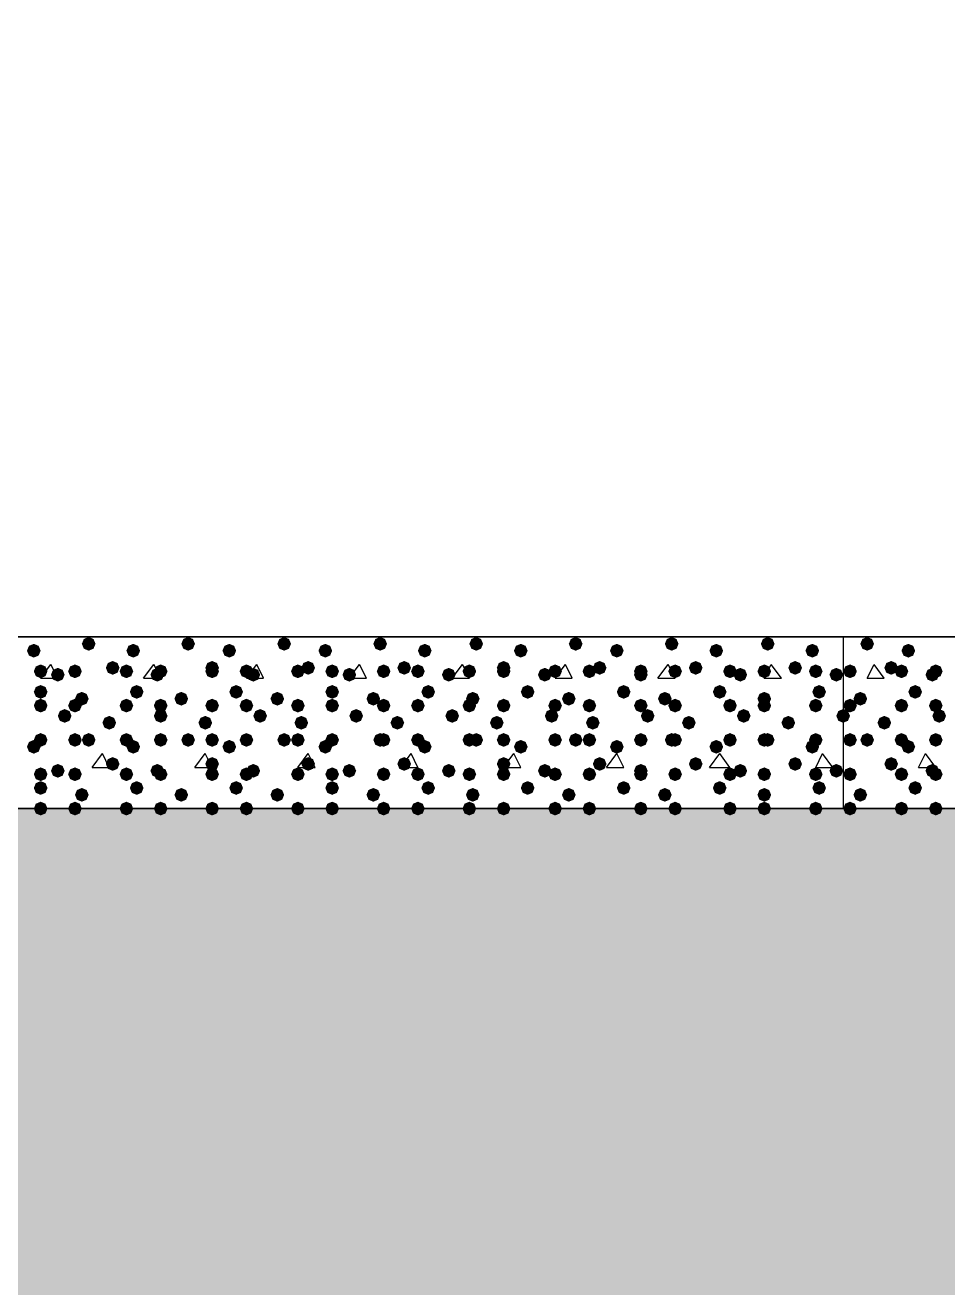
# Model space of a CAD drawing. Header units: millimetres. Extents: x 0 to 420, y 0 to 297.
# Drawn here: x 100.05 to 111.44, y 119.27 to 134.84 of the extents above; entities that cross this region are included whole.
import ezdxf

# ---------------------------------------------------------------- set-up
doc = ezdxf.new("R2010")
doc.units = ezdxf.units.MM
doc.layers.get('0').update_dxf_attribs({"linetype": 'CONTINUOUS'})

msp = doc.modelspace()

# ---------------------------------------------------------------- hatches: boundary and pattern name
at = {"true_color": 0x000008}
for points in [[(100.922667, 127.211667), (100.897796, 127.151871), (100.838, 127.127), (100.778204, 127.151871), (100.753333, 127.211667), (100.778204, 127.271462), (100.838, 127.296333), (100.897796, 127.271463)], [(102.150333, 127.211667), (102.125463, 127.151871), (102.065667, 127.127), (102.005871, 127.151871), (101.981, 127.211667), (102.005871, 127.271462), (102.065667, 127.296333), (102.125462, 127.271463)], [(103.335667, 127.211667), (103.310796, 127.151871), (103.251, 127.127), (103.191204, 127.151871), (103.166333, 127.211667), (103.191204, 127.271462), (103.251, 127.296333), (103.310796, 127.271463)], [(104.521, 127.211667), (104.496129, 127.151871), (104.436333, 127.127), (104.376537, 127.151871), (104.351667, 127.211667), (104.376537, 127.271462), (104.436333, 127.296333), (104.496129, 127.271463)], [(105.706333, 127.211667), (105.681462, 127.151871), (105.621667, 127.127), (105.561871, 127.151871), (105.537, 127.211667), (105.561871, 127.271462), (105.621667, 127.296333), (105.681462, 127.271463)], [(106.934, 127.211667), (106.909129, 127.151871), (106.849333, 127.127), (106.789538, 127.151871), (106.764667, 127.211667), (106.789537, 127.271462), (106.849333, 127.296333), (106.909129, 127.271463)], [(108.119333, 127.211667), (108.094462, 127.151871), (108.034667, 127.127), (107.974871, 127.151871), (107.95, 127.211667), (107.974871, 127.271462), (108.034667, 127.296333), (108.094462, 127.271463)], [(109.304667, 127.211667), (109.279796, 127.151871), (109.22, 127.127), (109.160204, 127.151871), (109.135333, 127.211667), (109.160204, 127.271462), (109.22, 127.296333), (109.279796, 127.271463)], [(100.245333, 127.127), (100.220463, 127.067204), (100.160667, 127.042333), (100.100871, 127.067204), (100.076, 127.127), (100.100871, 127.186796), (100.160667, 127.211667), (100.220462, 127.186796)], [(101.473, 127.127), (101.448129, 127.067204), (101.388333, 127.042333), (101.328538, 127.067204), (101.303667, 127.127), (101.328537, 127.186796), (101.388333, 127.211667), (101.448129, 127.186796)], [(102.658333, 127.127), (102.633463, 127.067204), (102.573667, 127.042333), (102.513871, 127.067204), (102.489, 127.127), (102.513871, 127.186796), (102.573667, 127.211667), (102.633462, 127.186796)], [(103.843667, 127.127), (103.818796, 127.067204), (103.759, 127.042333), (103.699204, 127.067204), (103.674333, 127.127), (103.699204, 127.186796), (103.759, 127.211667), (103.818796, 127.186796)], [(105.071333, 127.127), (105.046462, 127.067204), (104.986667, 127.042333), (104.926871, 127.067204), (104.902, 127.127), (104.926871, 127.186796), (104.986667, 127.211667), (105.046462, 127.186796)], [(106.256667, 127.127), (106.231796, 127.067204), (106.172, 127.042333), (106.112204, 127.067204), (106.087333, 127.127), (106.112204, 127.186796), (106.172, 127.211667), (106.231796, 127.186796)], [(107.442, 127.127), (107.417129, 127.067204), (107.357333, 127.042333), (107.297538, 127.067204), (107.272667, 127.127), (107.297537, 127.186796), (107.357333, 127.211667), (107.417129, 127.186796)], [(108.669667, 127.127), (108.644796, 127.067204), (108.585, 127.042333), (108.525204, 127.067204), (108.500333, 127.127), (108.525204, 127.186796), (108.585, 127.211667), (108.644796, 127.186796)], [(109.855, 127.127), (109.830129, 127.067204), (109.770333, 127.042333), (109.710538, 127.067204), (109.685667, 127.127), (109.710537, 127.186796), (109.770333, 127.211667), (109.830129, 127.186796)], [(100.33, 126.873), (100.305129, 126.813204), (100.245333, 126.788333), (100.185538, 126.813204), (100.160667, 126.873), (100.185537, 126.932796), (100.245333, 126.957667), (100.305129, 126.932796)], [(100.753333, 126.873), (100.728463, 126.813204), (100.668667, 126.788333), (100.608871, 126.813204), (100.584, 126.873), (100.608871, 126.932796), (100.668667, 126.957667), (100.728462, 126.932796)], [(101.219, 126.915333), (101.194129, 126.855538), (101.134333, 126.830667), (101.074538, 126.855538), (101.049667, 126.915333), (101.074537, 126.975129), (101.134333, 127), (101.194129, 126.975129)], [(101.388333, 126.873), (101.363463, 126.813204), (101.303667, 126.788333), (101.243871, 126.813204), (101.219, 126.873), (101.243871, 126.932796), (101.303667, 126.957667), (101.363462, 126.932796)], [(101.811667, 126.873), (101.786796, 126.813204), (101.727, 126.788333), (101.667204, 126.813204), (101.642333, 126.873), (101.667204, 126.932796), (101.727, 126.957667), (101.786796, 126.932796)], [(102.446667, 126.915333), (102.421796, 126.855538), (102.362, 126.830667), (102.302204, 126.855538), (102.277333, 126.915333), (102.302204, 126.975129), (102.362, 127), (102.421796, 126.975129)], [(102.446667, 126.873), (102.421796, 126.813204), (102.362, 126.788333), (102.302204, 126.813204), (102.277333, 126.873), (102.302204, 126.932796), (102.362, 126.957667), (102.421796, 126.932796)], [(102.87, 126.873), (102.845129, 126.813204), (102.785333, 126.788333), (102.725538, 126.813204), (102.700667, 126.873), (102.725537, 126.932796), (102.785333, 126.957667), (102.845129, 126.932796)], [(103.505, 126.873), (103.480129, 126.813204), (103.420333, 126.788333), (103.360538, 126.813204), (103.335667, 126.873), (103.360537, 126.932796), (103.420333, 126.957667), (103.480129, 126.932796)], [(103.632, 126.915333), (103.607129, 126.855538), (103.547333, 126.830667), (103.487538, 126.855538), (103.462667, 126.915333), (103.487537, 126.975129), (103.547333, 127), (103.607129, 126.975129)], [(103.928333, 126.873), (103.903463, 126.813204), (103.843667, 126.788333), (103.783871, 126.813204), (103.759, 126.873), (103.783871, 126.932796), (103.843667, 126.957667), (103.903462, 126.932796)], [(104.563333, 126.873), (104.538463, 126.813204), (104.478667, 126.788333), (104.418871, 126.813204), (104.394, 126.873), (104.418871, 126.932796), (104.478667, 126.957667), (104.538462, 126.932796)], [(104.817333, 126.915333), (104.792463, 126.855538), (104.732667, 126.830667), (104.672871, 126.855538), (104.648, 126.915333), (104.672871, 126.975129), (104.732667, 127), (104.792462, 126.975129)], [(104.986667, 126.873), (104.961796, 126.813204), (104.902, 126.788333), (104.842204, 126.813204), (104.817333, 126.873), (104.842204, 126.932796), (104.902, 126.957667), (104.961796, 126.932796)], [(105.621667, 126.873), (105.596796, 126.813204), (105.537, 126.788333), (105.477204, 126.813204), (105.452333, 126.873), (105.477204, 126.932796), (105.537, 126.957667), (105.596796, 126.932796)], [(106.045, 126.915333), (106.020129, 126.855538), (105.960333, 126.830667), (105.900538, 126.855538), (105.875667, 126.915333), (105.900537, 126.975129), (105.960333, 127), (106.020129, 126.975129)], [(106.045, 126.873), (106.020129, 126.813204), (105.960333, 126.788333), (105.900538, 126.813204), (105.875667, 126.873), (105.900537, 126.932796), (105.960333, 126.957667), (106.020129, 126.932796)], [(106.68, 126.873), (106.655129, 126.813204), (106.595333, 126.788333), (106.535538, 126.813204), (106.510667, 126.873), (106.535537, 126.932796), (106.595333, 126.957667), (106.655129, 126.932796)], [(107.103333, 126.873), (107.078463, 126.813204), (107.018667, 126.788333), (106.958871, 126.813204), (106.934, 126.873), (106.958871, 126.932796), (107.018667, 126.957667), (107.078462, 126.932796)], [(107.230333, 126.915333), (107.205463, 126.855538), (107.145667, 126.830667), (107.085871, 126.855538), (107.061, 126.915333), (107.085871, 126.975129), (107.145667, 127), (107.205462, 126.975129)], [(107.738333, 126.873), (107.713463, 126.813204), (107.653667, 126.788333), (107.593871, 126.813204), (107.569, 126.873), (107.593871, 126.932796), (107.653667, 126.957667), (107.713462, 126.932796)], [(108.161667, 126.873), (108.136796, 126.813204), (108.077, 126.788333), (108.017204, 126.813204), (107.992333, 126.873), (108.017204, 126.932796), (108.077, 126.957667), (108.136796, 126.932796)], [(108.415667, 126.915333), (108.390796, 126.855538), (108.331, 126.830667), (108.271204, 126.855538), (108.246333, 126.915333), (108.271204, 126.975129), (108.331, 127), (108.390796, 126.975129)], [(108.839, 126.873), (108.814129, 126.813204), (108.754333, 126.788333), (108.694538, 126.813204), (108.669667, 126.873), (108.694537, 126.932796), (108.754333, 126.957667), (108.814129, 126.932796)], [(109.262333, 126.873), (109.237463, 126.813204), (109.177667, 126.788333), (109.117871, 126.813204), (109.093, 126.873), (109.117871, 126.932796), (109.177667, 126.957667), (109.237462, 126.932796)], [(109.643333, 126.915333), (109.618463, 126.855538), (109.558667, 126.830667), (109.498871, 126.855538), (109.474, 126.915333), (109.498871, 126.975129), (109.558667, 127), (109.618462, 126.975129)], [(109.897333, 126.873), (109.872463, 126.813204), (109.812667, 126.788333), (109.752871, 126.813204), (109.728, 126.873), (109.752871, 126.932796), (109.812667, 126.957667), (109.872462, 126.932796)], [(100.541667, 126.830667), (100.516796, 126.770871), (100.457, 126.746), (100.397204, 126.770871), (100.372333, 126.830667), (100.397204, 126.890462), (100.457, 126.915333), (100.516796, 126.890463)], [(101.769333, 126.830667), (101.744462, 126.770871), (101.684667, 126.746), (101.624871, 126.770871), (101.6, 126.830667), (101.624871, 126.890462), (101.684667, 126.915333), (101.744462, 126.890463)], [(102.954667, 126.830667), (102.929796, 126.770871), (102.87, 126.746), (102.810204, 126.770871), (102.785333, 126.830667), (102.810204, 126.890462), (102.87, 126.915333), (102.929796, 126.890463)], [(104.14, 126.830667), (104.115129, 126.770871), (104.055333, 126.746), (103.995538, 126.770871), (103.970667, 126.830667), (103.995537, 126.890462), (104.055333, 126.915333), (104.115129, 126.890463)], [(105.367667, 126.830667), (105.342796, 126.770871), (105.283, 126.746), (105.223204, 126.770871), (105.198333, 126.830667), (105.223204, 126.890462), (105.283, 126.915333), (105.342796, 126.890463)], [(106.553, 126.830667), (106.528129, 126.770871), (106.468333, 126.746), (106.408537, 126.770871), (106.383667, 126.830667), (106.408537, 126.890462), (106.468333, 126.915333), (106.528129, 126.890463)], [(107.738333, 126.830667), (107.713463, 126.770871), (107.653667, 126.746), (107.593871, 126.770871), (107.569, 126.830667), (107.593871, 126.890462), (107.653667, 126.915333), (107.713462, 126.890463)], [(108.966, 126.830667), (108.941129, 126.770871), (108.881333, 126.746), (108.821537, 126.770871), (108.796667, 126.830667), (108.821537, 126.890462), (108.881333, 126.915333), (108.941129, 126.890463)], [(110.151333, 126.830667), (110.126462, 126.770871), (110.066667, 126.746), (110.006871, 126.770871), (109.982, 126.830667), (110.006871, 126.890462), (110.066667, 126.915333), (110.126462, 126.890463)], [(100.33, 126.619), (100.305129, 126.559204), (100.245333, 126.534333), (100.185538, 126.559204), (100.160667, 126.619), (100.185537, 126.678796), (100.245333, 126.703667), (100.305129, 126.678796)], [(100.838, 126.534333), (100.813129, 126.474537), (100.753333, 126.449667), (100.693537, 126.474537), (100.668667, 126.534333), (100.693537, 126.594129), (100.753333, 126.619), (100.813129, 126.594129)], [(101.515333, 126.619), (101.490463, 126.559204), (101.430667, 126.534333), (101.370871, 126.559204), (101.346, 126.619), (101.370871, 126.678796), (101.430667, 126.703667), (101.490462, 126.678796)], [(102.065667, 126.534333), (102.040796, 126.474537), (101.981, 126.449667), (101.921204, 126.474537), (101.896333, 126.534333), (101.921204, 126.594129), (101.981, 126.619), (102.040796, 126.594129)], [(102.743, 126.619), (102.718129, 126.559204), (102.658333, 126.534333), (102.598537, 126.559204), (102.573667, 126.619), (102.598537, 126.678796), (102.658333, 126.703667), (102.718129, 126.678796)], [(103.251, 126.534333), (103.226129, 126.474537), (103.166333, 126.449667), (103.106537, 126.474537), (103.081667, 126.534333), (103.106537, 126.594129), (103.166333, 126.619), (103.226129, 126.594129)], [(103.928333, 126.619), (103.903463, 126.559204), (103.843667, 126.534333), (103.783871, 126.559204), (103.759, 126.619), (103.783871, 126.678796), (103.843667, 126.703667), (103.903462, 126.678796)], [(104.436333, 126.534333), (104.411463, 126.474537), (104.351667, 126.449667), (104.291871, 126.474537), (104.267, 126.534333), (104.291871, 126.594129), (104.351667, 126.619), (104.411462, 126.594129)], [(105.113667, 126.619), (105.088796, 126.559204), (105.029, 126.534333), (104.969204, 126.559204), (104.944333, 126.619), (104.969204, 126.678796), (105.029, 126.703667), (105.088796, 126.678796)], [(105.664, 126.534333), (105.639129, 126.474537), (105.579333, 126.449667), (105.519538, 126.474537), (105.494667, 126.534333), (105.519537, 126.594129), (105.579333, 126.619), (105.639129, 126.594129)], [(106.341333, 126.619), (106.316463, 126.559204), (106.256667, 126.534333), (106.196871, 126.559204), (106.172, 126.619), (106.196871, 126.678796), (106.256667, 126.703667), (106.316462, 126.678796)], [(106.849333, 126.534333), (106.824462, 126.474537), (106.764667, 126.449667), (106.704871, 126.474537), (106.68, 126.534333), (106.704871, 126.594129), (106.764667, 126.619), (106.824462, 126.594129)], [(107.526667, 126.619), (107.501796, 126.559204), (107.442, 126.534333), (107.382204, 126.559204), (107.357333, 126.619), (107.382204, 126.678796), (107.442, 126.703667), (107.501796, 126.678796)], [(108.034667, 126.534333), (108.009796, 126.474537), (107.95, 126.449667), (107.890204, 126.474537), (107.865333, 126.534333), (107.890204, 126.594129), (107.95, 126.619), (108.009796, 126.594129)], [(108.712, 126.619), (108.687129, 126.559204), (108.627333, 126.534333), (108.567538, 126.559204), (108.542667, 126.619), (108.567537, 126.678796), (108.627333, 126.703667), (108.687129, 126.678796)], [(109.262333, 126.534333), (109.237463, 126.474537), (109.177667, 126.449667), (109.117871, 126.474537), (109.093, 126.534333), (109.117871, 126.594129), (109.177667, 126.619), (109.237462, 126.594129)], [(109.939667, 126.619), (109.914796, 126.559204), (109.855, 126.534333), (109.795204, 126.559204), (109.770333, 126.619), (109.795204, 126.678796), (109.855, 126.703667), (109.914796, 126.678796)], [(100.33, 126.449667), (100.305129, 126.389871), (100.245333, 126.365), (100.185538, 126.389871), (100.160667, 126.449667), (100.185537, 126.509462), (100.245333, 126.534333), (100.305129, 126.509463)], [(100.753333, 126.449667), (100.728463, 126.389871), (100.668667, 126.365), (100.608871, 126.389871), (100.584, 126.449667), (100.608871, 126.509462), (100.668667, 126.534333), (100.728462, 126.509463)], [(101.388333, 126.449667), (101.363463, 126.389871), (101.303667, 126.365), (101.243871, 126.389871), (101.219, 126.449667), (101.243871, 126.509462), (101.303667, 126.534333), (101.363462, 126.509463)], [(101.811667, 126.449667), (101.786796, 126.389871), (101.727, 126.365), (101.667204, 126.389871), (101.642333, 126.449667), (101.667204, 126.509462), (101.727, 126.534333), (101.786796, 126.509463)], [(102.446667, 126.449667), (102.421796, 126.389871), (102.362, 126.365), (102.302204, 126.389871), (102.277333, 126.449667), (102.302204, 126.509462), (102.362, 126.534333), (102.421796, 126.509463)], [(102.87, 126.449667), (102.845129, 126.389871), (102.785333, 126.365), (102.725538, 126.389871), (102.700667, 126.449667), (102.725537, 126.509462), (102.785333, 126.534333), (102.845129, 126.509463)], [(103.505, 126.449667), (103.480129, 126.389871), (103.420333, 126.365), (103.360538, 126.389871), (103.335667, 126.449667), (103.360537, 126.509462), (103.420333, 126.534333), (103.480129, 126.509463)], [(103.928333, 126.449667), (103.903463, 126.389871), (103.843667, 126.365), (103.783871, 126.389871), (103.759, 126.449667), (103.783871, 126.509462), (103.843667, 126.534333), (103.903462, 126.509463)], [(104.563333, 126.449667), (104.538463, 126.389871), (104.478667, 126.365), (104.418871, 126.389871), (104.394, 126.449667), (104.418871, 126.509462), (104.478667, 126.534333), (104.538462, 126.509463)], [(104.986667, 126.449667), (104.961796, 126.389871), (104.902, 126.365), (104.842204, 126.389871), (104.817333, 126.449667), (104.842204, 126.509462), (104.902, 126.534333), (104.961796, 126.509463)], [(105.621667, 126.449667), (105.596796, 126.389871), (105.537, 126.365), (105.477204, 126.389871), (105.452333, 126.449667), (105.477204, 126.509462), (105.537, 126.534333), (105.596796, 126.509463)], [(106.045, 126.449667), (106.020129, 126.389871), (105.960333, 126.365), (105.900538, 126.389871), (105.875667, 126.449667), (105.900537, 126.509462), (105.960333, 126.534333), (106.020129, 126.509463)], [(106.68, 126.449667), (106.655129, 126.389871), (106.595333, 126.365), (106.535538, 126.389871), (106.510667, 126.449667), (106.535537, 126.509462), (106.595333, 126.534333), (106.655129, 126.509463)], [(107.103333, 126.449667), (107.078463, 126.389871), (107.018667, 126.365), (106.958871, 126.389871), (106.934, 126.449667), (106.958871, 126.509462), (107.018667, 126.534333), (107.078462, 126.509463)], [(107.738333, 126.449667), (107.713463, 126.389871), (107.653667, 126.365), (107.593871, 126.389871), (107.569, 126.449667), (107.593871, 126.509462), (107.653667, 126.534333), (107.713462, 126.509463)], [(108.161667, 126.449667), (108.136796, 126.389871), (108.077, 126.365), (108.017204, 126.389871), (107.992333, 126.449667), (108.017204, 126.509462), (108.077, 126.534333), (108.136796, 126.509463)], [(108.839, 126.449667), (108.814129, 126.389871), (108.754333, 126.365), (108.694538, 126.389871), (108.669667, 126.449667), (108.694537, 126.509462), (108.754333, 126.534333), (108.814129, 126.509463)], [(109.262333, 126.449667), (109.237463, 126.389871), (109.177667, 126.365), (109.117871, 126.389871), (109.093, 126.449667), (109.117871, 126.509462), (109.177667, 126.534333), (109.237462, 126.509463)], [(109.897333, 126.449667), (109.872463, 126.389871), (109.812667, 126.365), (109.752871, 126.389871), (109.728, 126.449667), (109.752871, 126.509462), (109.812667, 126.534333), (109.872462, 126.509463)], [(100.626333, 126.322667), (100.601463, 126.262871), (100.541667, 126.238), (100.481871, 126.262871), (100.457, 126.322667), (100.481871, 126.382462), (100.541667, 126.407333), (100.601462, 126.382463)], [(101.176667, 126.238), (101.151796, 126.178204), (101.092, 126.153333), (101.032204, 126.178204), (101.007333, 126.238), (101.032204, 126.297796), (101.092, 126.322667), (101.151796, 126.297796)], [(101.811667, 126.322667), (101.786796, 126.262871), (101.727, 126.238), (101.667204, 126.262871), (101.642333, 126.322667), (101.667204, 126.382462), (101.727, 126.407333), (101.786796, 126.382463)], [(102.362, 126.238), (102.337129, 126.178204), (102.277333, 126.153333), (102.217538, 126.178204), (102.192667, 126.238), (102.217537, 126.297796), (102.277333, 126.322667), (102.337129, 126.297796)], [(103.039333, 126.322667), (103.014462, 126.262871), (102.954667, 126.238), (102.894871, 126.262871), (102.87, 126.322667), (102.894871, 126.382462), (102.954667, 126.407333), (103.014462, 126.382463)], [(103.547333, 126.238), (103.522463, 126.178204), (103.462667, 126.153333), (103.402871, 126.178204), (103.378, 126.238), (103.402871, 126.297796), (103.462667, 126.322667), (103.522462, 126.297796)], [(104.224667, 126.322667), (104.199796, 126.262871), (104.14, 126.238), (104.080204, 126.262871), (104.055333, 126.322667), (104.080204, 126.382462), (104.14, 126.407333), (104.199796, 126.382463)], [(104.732667, 126.238), (104.707796, 126.178204), (104.648, 126.153333), (104.588204, 126.178204), (104.563333, 126.238), (104.588204, 126.297796), (104.648, 126.322667), (104.707796, 126.297796)], [(105.41, 126.322667), (105.385129, 126.262871), (105.325333, 126.238), (105.265538, 126.262871), (105.240667, 126.322667), (105.265537, 126.382462), (105.325333, 126.407333), (105.385129, 126.382463)], [(105.960333, 126.238), (105.935463, 126.178204), (105.875667, 126.153333), (105.815871, 126.178204), (105.791, 126.238), (105.815871, 126.297796), (105.875667, 126.322667), (105.935462, 126.297796)], [(106.637667, 126.322667), (106.612796, 126.262871), (106.553, 126.238), (106.493204, 126.262871), (106.468333, 126.322667), (106.493204, 126.382462), (106.553, 126.407333), (106.612796, 126.382463)], [(107.145667, 126.238), (107.120796, 126.178204), (107.061, 126.153333), (107.001204, 126.178204), (106.976333, 126.238), (107.001204, 126.297796), (107.061, 126.322667), (107.120796, 126.297796)], [(107.823, 126.322667), (107.798129, 126.262871), (107.738333, 126.238), (107.678537, 126.262871), (107.653667, 126.322667), (107.678537, 126.382462), (107.738333, 126.407333), (107.798129, 126.382463)], [(108.331, 126.238), (108.306129, 126.178204), (108.246333, 126.153333), (108.186537, 126.178204), (108.161667, 126.238), (108.186537, 126.297796), (108.246333, 126.322667), (108.306129, 126.297796)], [(109.008333, 126.322667), (108.983463, 126.262871), (108.923667, 126.238), (108.863871, 126.262871), (108.839, 126.322667), (108.863871, 126.382462), (108.923667, 126.407333), (108.983462, 126.382463)], [(109.558667, 126.238), (109.533796, 126.178204), (109.474, 126.153333), (109.414204, 126.178204), (109.389333, 126.238), (109.414204, 126.297796), (109.474, 126.322667), (109.533796, 126.297796)], [(110.236, 126.322667), (110.211129, 126.262871), (110.151333, 126.238), (110.091537, 126.262871), (110.066667, 126.322667), (110.091537, 126.382462), (110.151333, 126.407333), (110.211129, 126.382463)], [(100.245333, 125.941667), (100.220463, 125.881871), (100.160667, 125.857), (100.100871, 125.881871), (100.076, 125.941667), (100.100871, 126.001462), (100.160667, 126.026333), (100.220462, 126.001463)], [(100.33, 126.026333), (100.305129, 125.966537), (100.245333, 125.941667), (100.185538, 125.966537), (100.160667, 126.026333), (100.185537, 126.086129), (100.245333, 126.111), (100.305129, 126.086129)], [(100.753333, 126.026333), (100.728463, 125.966537), (100.668667, 125.941667), (100.608871, 125.966537), (100.584, 126.026333), (100.608871, 126.086129), (100.668667, 126.111), (100.728462, 126.086129)], [(100.922667, 126.026333), (100.897796, 125.966537), (100.838, 125.941667), (100.778204, 125.966537), (100.753333, 126.026333), (100.778204, 126.086129), (100.838, 126.111), (100.897796, 126.086129)], [(101.388333, 126.026333), (101.363463, 125.966537), (101.303667, 125.941667), (101.243871, 125.966537), (101.219, 126.026333), (101.243871, 126.086129), (101.303667, 126.111), (101.363462, 126.086129)], [(101.473, 125.941667), (101.448129, 125.881871), (101.388333, 125.857), (101.328538, 125.881871), (101.303667, 125.941667), (101.328537, 126.001462), (101.388333, 126.026333), (101.448129, 126.001463)], [(101.811667, 126.026333), (101.786796, 125.966537), (101.727, 125.941667), (101.667204, 125.966537), (101.642333, 126.026333), (101.667204, 126.086129), (101.727, 126.111), (101.786796, 126.086129)], [(102.150333, 126.026333), (102.125463, 125.966537), (102.065667, 125.941667), (102.005871, 125.966537), (101.981, 126.026333), (102.005871, 126.086129), (102.065667, 126.111), (102.125462, 126.086129)], [(102.446667, 126.026333), (102.421796, 125.966537), (102.362, 125.941667), (102.302204, 125.966537), (102.277333, 126.026333), (102.302204, 126.086129), (102.362, 126.111), (102.421796, 126.086129)], [(102.658333, 125.941667), (102.633463, 125.881871), (102.573667, 125.857), (102.513871, 125.881871), (102.489, 125.941667), (102.513871, 126.001462), (102.573667, 126.026333), (102.633462, 126.001463)], [(102.87, 126.026333), (102.845129, 125.966537), (102.785333, 125.941667), (102.725538, 125.966537), (102.700667, 126.026333), (102.725537, 126.086129), (102.785333, 126.111), (102.845129, 126.086129)], [(103.335667, 126.026333), (103.310796, 125.966537), (103.251, 125.941667), (103.191204, 125.966537), (103.166333, 126.026333), (103.191204, 126.086129), (103.251, 126.111), (103.310796, 126.086129)], [(103.505, 126.026333), (103.480129, 125.966537), (103.420333, 125.941667), (103.360538, 125.966537), (103.335667, 126.026333), (103.360537, 126.086129), (103.420333, 126.111), (103.480129, 126.086129)], [(103.843667, 125.941667), (103.818796, 125.881871), (103.759, 125.857), (103.699204, 125.881871), (103.674333, 125.941667), (103.699204, 126.001462), (103.759, 126.026333), (103.818796, 126.001463)], [(103.928333, 126.026333), (103.903463, 125.966537), (103.843667, 125.941667), (103.783871, 125.966537), (103.759, 126.026333), (103.783871, 126.086129), (103.843667, 126.111), (103.903462, 126.086129)], [(104.521, 126.026333), (104.496129, 125.966537), (104.436333, 125.941667), (104.376537, 125.966537), (104.351667, 126.026333), (104.376537, 126.086129), (104.436333, 126.111), (104.496129, 126.086129)], [(104.563333, 126.026333), (104.538463, 125.966537), (104.478667, 125.941667), (104.418871, 125.966537), (104.394, 126.026333), (104.418871, 126.086129), (104.478667, 126.111), (104.538462, 126.086129)], [(104.986667, 126.026333), (104.961796, 125.966537), (104.902, 125.941667), (104.842204, 125.966537), (104.817333, 126.026333), (104.842204, 126.086129), (104.902, 126.111), (104.961796, 126.086129)], [(105.071333, 125.941667), (105.046462, 125.881871), (104.986667, 125.857), (104.926871, 125.881871), (104.902, 125.941667), (104.926871, 126.001462), (104.986667, 126.026333), (105.046462, 126.001463)], [(105.621667, 126.026333), (105.596796, 125.966537), (105.537, 125.941667), (105.477204, 125.966537), (105.452333, 126.026333), (105.477204, 126.086129), (105.537, 126.111), (105.596796, 126.086129)], [(105.706333, 126.026333), (105.681462, 125.966537), (105.621667, 125.941667), (105.561871, 125.966537), (105.537, 126.026333), (105.561871, 126.086129), (105.621667, 126.111), (105.681462, 126.086129)], [(106.045, 126.026333), (106.020129, 125.966537), (105.960333, 125.941667), (105.900538, 125.966537), (105.875667, 126.026333), (105.900537, 126.086129), (105.960333, 126.111), (106.020129, 126.086129)], [(106.256667, 125.941667), (106.231796, 125.881871), (106.172, 125.857), (106.112204, 125.881871), (106.087333, 125.941667), (106.112204, 126.001462), (106.172, 126.026333), (106.231796, 126.001463)], [(106.68, 126.026333), (106.655129, 125.966537), (106.595333, 125.941667), (106.535538, 125.966537), (106.510667, 126.026333), (106.535537, 126.086129), (106.595333, 126.111), (106.655129, 126.086129)], [(106.934, 126.026333), (106.909129, 125.966537), (106.849333, 125.941667), (106.789538, 125.966537), (106.764667, 126.026333), (106.789537, 126.086129), (106.849333, 126.111), (106.909129, 126.086129)], [(107.103333, 126.026333), (107.078463, 125.966537), (107.018667, 125.941667), (106.958871, 125.966537), (106.934, 126.026333), (106.958871, 126.086129), (107.018667, 126.111), (107.078462, 126.086129)], [(107.442, 125.941667), (107.417129, 125.881871), (107.357333, 125.857), (107.297538, 125.881871), (107.272667, 125.941667), (107.297537, 126.001462), (107.357333, 126.026333), (107.417129, 126.001463)], [(107.738333, 126.026333), (107.713463, 125.966537), (107.653667, 125.941667), (107.593871, 125.966537), (107.569, 126.026333), (107.593871, 126.086129), (107.653667, 126.111), (107.713462, 126.086129)], [(108.119333, 126.026333), (108.094462, 125.966537), (108.034667, 125.941667), (107.974871, 125.966537), (107.95, 126.026333), (107.974871, 126.086129), (108.034667, 126.111), (108.094462, 126.086129)], [(108.161667, 126.026333), (108.136796, 125.966537), (108.077, 125.941667), (108.017204, 125.966537), (107.992333, 126.026333), (108.017204, 126.086129), (108.077, 126.111), (108.136796, 126.086129)], [(108.669667, 125.941667), (108.644796, 125.881871), (108.585, 125.857), (108.525204, 125.881871), (108.500333, 125.941667), (108.525204, 126.001462), (108.585, 126.026333), (108.644796, 126.001463)], [(108.839, 126.026333), (108.814129, 125.966537), (108.754333, 125.941667), (108.694538, 125.966537), (108.669667, 126.026333), (108.694537, 126.086129), (108.754333, 126.111), (108.814129, 126.086129)], [(109.262333, 126.026333), (109.237463, 125.966537), (109.177667, 125.941667), (109.117871, 125.966537), (109.093, 126.026333), (109.117871, 126.086129), (109.177667, 126.111), (109.237462, 126.086129)], [(109.304667, 126.026333), (109.279796, 125.966537), (109.22, 125.941667), (109.160204, 125.966537), (109.135333, 126.026333), (109.160204, 126.086129), (109.22, 126.111), (109.279796, 126.086129)], [(109.855, 125.941667), (109.830129, 125.881871), (109.770333, 125.857), (109.710538, 125.881871), (109.685667, 125.941667), (109.710537, 126.001462), (109.770333, 126.026333), (109.830129, 126.001463)], [(109.897333, 126.026333), (109.872463, 125.966537), (109.812667, 125.941667), (109.752871, 125.966537), (109.728, 126.026333), (109.752871, 126.086129), (109.812667, 126.111), (109.872462, 126.086129)], [(100.33, 125.603), (100.305129, 125.543204), (100.245333, 125.518333), (100.185538, 125.543204), (100.160667, 125.603), (100.185537, 125.662796), (100.245333, 125.687667), (100.305129, 125.662796)], [(100.541667, 125.645333), (100.516796, 125.585538), (100.457, 125.560667), (100.397204, 125.585538), (100.372333, 125.645333), (100.397204, 125.705129), (100.457, 125.73), (100.516796, 125.705129)], [(100.753333, 125.603), (100.728463, 125.543204), (100.668667, 125.518333), (100.608871, 125.543204), (100.584, 125.603), (100.608871, 125.662796), (100.668667, 125.687667), (100.728462, 125.662796)], [(101.219, 125.73), (101.194129, 125.670204), (101.134333, 125.645333), (101.074538, 125.670204), (101.049667, 125.73), (101.074537, 125.789796), (101.134333, 125.814667), (101.194129, 125.789796)], [(101.388333, 125.603), (101.363463, 125.543204), (101.303667, 125.518333), (101.243871, 125.543204), (101.219, 125.603), (101.243871, 125.662796), (101.303667, 125.687667), (101.363462, 125.662796)], [(101.769333, 125.645333), (101.744462, 125.585538), (101.684667, 125.560667), (101.624871, 125.585538), (101.6, 125.645333), (101.624871, 125.705129), (101.684667, 125.73), (101.744462, 125.705129)], [(101.811667, 125.603), (101.786796, 125.543204), (101.727, 125.518333), (101.667204, 125.543204), (101.642333, 125.603), (101.667204, 125.662796), (101.727, 125.687667), (101.786796, 125.662796)], [(102.446667, 125.73), (102.421796, 125.670204), (102.362, 125.645333), (102.302204, 125.670204), (102.277333, 125.73), (102.302204, 125.789796), (102.362, 125.814667), (102.421796, 125.789796)], [(102.446667, 125.603), (102.421796, 125.543204), (102.362, 125.518333), (102.302204, 125.543204), (102.277333, 125.603), (102.302204, 125.662796), (102.362, 125.687667), (102.421796, 125.662796)], [(102.87, 125.603), (102.845129, 125.543204), (102.785333, 125.518333), (102.725538, 125.543204), (102.700667, 125.603), (102.725537, 125.662796), (102.785333, 125.687667), (102.845129, 125.662796)], [(102.954667, 125.645333), (102.929796, 125.585538), (102.87, 125.560667), (102.810204, 125.585538), (102.785333, 125.645333), (102.810204, 125.705129), (102.87, 125.73), (102.929796, 125.705129)], [(103.505, 125.603), (103.480129, 125.543204), (103.420333, 125.518333), (103.360538, 125.543204), (103.335667, 125.603), (103.360537, 125.662796), (103.420333, 125.687667), (103.480129, 125.662796)], [(103.632, 125.73), (103.607129, 125.670204), (103.547333, 125.645333), (103.487538, 125.670204), (103.462667, 125.73), (103.487537, 125.789796), (103.547333, 125.814667), (103.607129, 125.789796)], [(103.928333, 125.603), (103.903463, 125.543204), (103.843667, 125.518333), (103.783871, 125.543204), (103.759, 125.603), (103.783871, 125.662796), (103.843667, 125.687667), (103.903462, 125.662796)], [(104.14, 125.645333), (104.115129, 125.585538), (104.055333, 125.560667), (103.995538, 125.585538), (103.970667, 125.645333), (103.995537, 125.705129), (104.055333, 125.73), (104.115129, 125.705129)], [(104.563333, 125.603), (104.538463, 125.543204), (104.478667, 125.518333), (104.418871, 125.543204), (104.394, 125.603), (104.418871, 125.662796), (104.478667, 125.687667), (104.538462, 125.662796)], [(104.817333, 125.73), (104.792463, 125.670204), (104.732667, 125.645333), (104.672871, 125.670204), (104.648, 125.73), (104.672871, 125.789796), (104.732667, 125.814667), (104.792462, 125.789796)], [(104.986667, 125.603), (104.961796, 125.543204), (104.902, 125.518333), (104.842204, 125.543204), (104.817333, 125.603), (104.842204, 125.662796), (104.902, 125.687667), (104.961796, 125.662796)], [(105.367667, 125.645333), (105.342796, 125.585538), (105.283, 125.560667), (105.223204, 125.585538), (105.198333, 125.645333), (105.223204, 125.705129), (105.283, 125.73), (105.342796, 125.705129)], [(105.621667, 125.603), (105.596796, 125.543204), (105.537, 125.518333), (105.477204, 125.543204), (105.452333, 125.603), (105.477204, 125.662796), (105.537, 125.687667), (105.596796, 125.662796)], [(106.045, 125.73), (106.020129, 125.670204), (105.960333, 125.645333), (105.900538, 125.670204), (105.875667, 125.73), (105.900537, 125.789796), (105.960333, 125.814667), (106.020129, 125.789796)], [(106.045, 125.603), (106.020129, 125.543204), (105.960333, 125.518333), (105.900538, 125.543204), (105.875667, 125.603), (105.900537, 125.662796), (105.960333, 125.687667), (106.020129, 125.662796)], [(106.553, 125.645333), (106.528129, 125.585538), (106.468333, 125.560667), (106.408537, 125.585538), (106.383667, 125.645333), (106.408537, 125.705129), (106.468333, 125.73), (106.528129, 125.705129)], [(106.68, 125.603), (106.655129, 125.543204), (106.595333, 125.518333), (106.535538, 125.543204), (106.510667, 125.603), (106.535537, 125.662796), (106.595333, 125.687667), (106.655129, 125.662796)], [(107.103333, 125.603), (107.078463, 125.543204), (107.018667, 125.518333), (106.958871, 125.543204), (106.934, 125.603), (106.958871, 125.662796), (107.018667, 125.687667), (107.078462, 125.662796)], [(107.230333, 125.73), (107.205463, 125.670204), (107.145667, 125.645333), (107.085871, 125.670204), (107.061, 125.73), (107.085871, 125.789796), (107.145667, 125.814667), (107.205462, 125.789796)], [(107.738333, 125.645333), (107.713463, 125.585538), (107.653667, 125.560667), (107.593871, 125.585538), (107.569, 125.645333), (107.593871, 125.705129), (107.653667, 125.73), (107.713462, 125.705129)], [(107.738333, 125.603), (107.713463, 125.543204), (107.653667, 125.518333), (107.593871, 125.543204), (107.569, 125.603), (107.593871, 125.662796), (107.653667, 125.687667), (107.713462, 125.662796)], [(108.161667, 125.603), (108.136796, 125.543204), (108.077, 125.518333), (108.017204, 125.543204), (107.992333, 125.603), (108.017204, 125.662796), (108.077, 125.687667), (108.136796, 125.662796)], [(108.415667, 125.73), (108.390796, 125.670204), (108.331, 125.645333), (108.271204, 125.670204), (108.246333, 125.73), (108.271204, 125.789796), (108.331, 125.814667), (108.390796, 125.789796)], [(108.839, 125.603), (108.814129, 125.543204), (108.754333, 125.518333), (108.694538, 125.543204), (108.669667, 125.603), (108.694537, 125.662796), (108.754333, 125.687667), (108.814129, 125.662796)], [(108.966, 125.645333), (108.941129, 125.585538), (108.881333, 125.560667), (108.821537, 125.585538), (108.796667, 125.645333), (108.821537, 125.705129), (108.881333, 125.73), (108.941129, 125.705129)], [(109.262333, 125.603), (109.237463, 125.543204), (109.177667, 125.518333), (109.117871, 125.543204), (109.093, 125.603), (109.117871, 125.662796), (109.177667, 125.687667), (109.237462, 125.662796)], [(109.643333, 125.73), (109.618463, 125.670204), (109.558667, 125.645333), (109.498871, 125.670204), (109.474, 125.73), (109.498871, 125.789796), (109.558667, 125.814667), (109.618462, 125.789796)], [(109.897333, 125.603), (109.872463, 125.543204), (109.812667, 125.518333), (109.752871, 125.543204), (109.728, 125.603), (109.752871, 125.662796), (109.812667, 125.687667), (109.872462, 125.662796)], [(110.151333, 125.645333), (110.126462, 125.585538), (110.066667, 125.560667), (110.006871, 125.585538), (109.982, 125.645333), (110.006871, 125.705129), (110.066667, 125.73), (110.126462, 125.705129)], [(100.33, 125.433667), (100.305129, 125.373871), (100.245333, 125.349), (100.185538, 125.373871), (100.160667, 125.433667), (100.185537, 125.493462), (100.245333, 125.518333), (100.305129, 125.493463)], [(100.838, 125.349), (100.813129, 125.289204), (100.753333, 125.264333), (100.693537, 125.289204), (100.668667, 125.349), (100.693537, 125.408796), (100.753333, 125.433667), (100.813129, 125.408796)], [(101.515333, 125.433667), (101.490463, 125.373871), (101.430667, 125.349), (101.370871, 125.373871), (101.346, 125.433667), (101.370871, 125.493462), (101.430667, 125.518333), (101.490462, 125.493463)], [(102.065667, 125.349), (102.040796, 125.289204), (101.981, 125.264333), (101.921204, 125.289204), (101.896333, 125.349), (101.921204, 125.408796), (101.981, 125.433667), (102.040796, 125.408796)], [(102.743, 125.433667), (102.718129, 125.373871), (102.658333, 125.349), (102.598537, 125.373871), (102.573667, 125.433667), (102.598537, 125.493462), (102.658333, 125.518333), (102.718129, 125.493463)], [(103.251, 125.349), (103.226129, 125.289204), (103.166333, 125.264333), (103.106537, 125.289204), (103.081667, 125.349), (103.106537, 125.408796), (103.166333, 125.433667), (103.226129, 125.408796)], [(103.928333, 125.433667), (103.903463, 125.373871), (103.843667, 125.349), (103.783871, 125.373871), (103.759, 125.433667), (103.783871, 125.493462), (103.843667, 125.518333), (103.903462, 125.493463)], [(104.436333, 125.349), (104.411463, 125.289204), (104.351667, 125.264333), (104.291871, 125.289204), (104.267, 125.349), (104.291871, 125.408796), (104.351667, 125.433667), (104.411462, 125.408796)], [(105.113667, 125.433667), (105.088796, 125.373871), (105.029, 125.349), (104.969204, 125.373871), (104.944333, 125.433667), (104.969204, 125.493462), (105.029, 125.518333), (105.088796, 125.493463)], [(105.664, 125.349), (105.639129, 125.289204), (105.579333, 125.264333), (105.519538, 125.289204), (105.494667, 125.349), (105.519537, 125.408796), (105.579333, 125.433667), (105.639129, 125.408796)], [(106.341333, 125.433667), (106.316463, 125.373871), (106.256667, 125.349), (106.196871, 125.373871), (106.172, 125.433667), (106.196871, 125.493462), (106.256667, 125.518333), (106.316462, 125.493463)], [(106.849333, 125.349), (106.824462, 125.289204), (106.764667, 125.264333), (106.704871, 125.289204), (106.68, 125.349), (106.704871, 125.408796), (106.764667, 125.433667), (106.824462, 125.408796)], [(107.526667, 125.433667), (107.501796, 125.373871), (107.442, 125.349), (107.382204, 125.373871), (107.357333, 125.433667), (107.382204, 125.493462), (107.442, 125.518333), (107.501796, 125.493463)], [(108.034667, 125.349), (108.009796, 125.289204), (107.95, 125.264333), (107.890204, 125.289204), (107.865333, 125.349), (107.890204, 125.408796), (107.95, 125.433667), (108.009796, 125.408796)], [(108.712, 125.433667), (108.687129, 125.373871), (108.627333, 125.349), (108.567538, 125.373871), (108.542667, 125.433667), (108.567537, 125.493462), (108.627333, 125.518333), (108.687129, 125.493463)], [(109.262333, 125.349), (109.237463, 125.289204), (109.177667, 125.264333), (109.117871, 125.289204), (109.093, 125.349), (109.117871, 125.408796), (109.177667, 125.433667), (109.237462, 125.408796)], [(109.939667, 125.433667), (109.914796, 125.373871), (109.855, 125.349), (109.795204, 125.373871), (109.770333, 125.433667), (109.795204, 125.493462), (109.855, 125.518333), (109.914796, 125.493463)], [(100.33, 125.179667), (100.305129, 125.119871), (100.245333, 125.095), (100.185538, 125.119871), (100.160667, 125.179667), (100.185537, 125.239462), (100.245333, 125.264333), (100.305129, 125.239463)], [(100.753333, 125.179667), (100.728463, 125.119871), (100.668667, 125.095), (100.608871, 125.119871), (100.584, 125.179667), (100.608871, 125.239462), (100.668667, 125.264333), (100.728462, 125.239463)], [(101.388333, 125.179667), (101.363463, 125.119871), (101.303667, 125.095), (101.243871, 125.119871), (101.219, 125.179667), (101.243871, 125.239462), (101.303667, 125.264333), (101.363462, 125.239463)], [(101.811667, 125.179667), (101.786796, 125.119871), (101.727, 125.095), (101.667204, 125.119871), (101.642333, 125.179667), (101.667204, 125.239462), (101.727, 125.264333), (101.786796, 125.239463)], [(102.446667, 125.179667), (102.421796, 125.119871), (102.362, 125.095), (102.302204, 125.119871), (102.277333, 125.179667), (102.302204, 125.239462), (102.362, 125.264333), (102.421796, 125.239463)], [(102.87, 125.179667), (102.845129, 125.119871), (102.785333, 125.095), (102.725538, 125.119871), (102.700667, 125.179667), (102.725537, 125.239462), (102.785333, 125.264333), (102.845129, 125.239463)], [(103.505, 125.179667), (103.480129, 125.119871), (103.420333, 125.095), (103.360538, 125.119871), (103.335667, 125.179667), (103.360537, 125.239462), (103.420333, 125.264333), (103.480129, 125.239463)], [(103.928333, 125.179667), (103.903463, 125.119871), (103.843667, 125.095), (103.783871, 125.119871), (103.759, 125.179667), (103.783871, 125.239462), (103.843667, 125.264333), (103.903462, 125.239463)], [(104.563333, 125.179667), (104.538463, 125.119871), (104.478667, 125.095), (104.418871, 125.119871), (104.394, 125.179667), (104.418871, 125.239462), (104.478667, 125.264333), (104.538462, 125.239463)], [(104.986667, 125.179667), (104.961796, 125.119871), (104.902, 125.095), (104.842204, 125.119871), (104.817333, 125.179667), (104.842204, 125.239462), (104.902, 125.264333), (104.961796, 125.239463)], [(105.621667, 125.179667), (105.596796, 125.119871), (105.537, 125.095), (105.477204, 125.119871), (105.452333, 125.179667), (105.477204, 125.239462), (105.537, 125.264333), (105.596796, 125.239463)], [(106.045, 125.179667), (106.020129, 125.119871), (105.960333, 125.095), (105.900538, 125.119871), (105.875667, 125.179667), (105.900537, 125.239462), (105.960333, 125.264333), (106.020129, 125.239463)], [(106.68, 125.179667), (106.655129, 125.119871), (106.595333, 125.095), (106.535538, 125.119871), (106.510667, 125.179667), (106.535537, 125.239462), (106.595333, 125.264333), (106.655129, 125.239463)], [(107.103333, 125.179667), (107.078463, 125.119871), (107.018667, 125.095), (106.958871, 125.119871), (106.934, 125.179667), (106.958871, 125.239462), (107.018667, 125.264333), (107.078462, 125.239463)], [(107.738333, 125.179667), (107.713463, 125.119871), (107.653667, 125.095), (107.593871, 125.119871), (107.569, 125.179667), (107.593871, 125.239462), (107.653667, 125.264333), (107.713462, 125.239463)], [(108.161667, 125.179667), (108.136796, 125.119871), (108.077, 125.095), (108.017204, 125.119871), (107.992333, 125.179667), (108.017204, 125.239462), (108.077, 125.264333), (108.136796, 125.239463)], [(108.839, 125.179667), (108.814129, 125.119871), (108.754333, 125.095), (108.694538, 125.119871), (108.669667, 125.179667), (108.694537, 125.239462), (108.754333, 125.264333), (108.814129, 125.239463)], [(109.262333, 125.179667), (109.237463, 125.119871), (109.177667, 125.095), (109.117871, 125.119871), (109.093, 125.179667), (109.117871, 125.239462), (109.177667, 125.264333), (109.237462, 125.239463)], [(109.897333, 125.179667), (109.872463, 125.119871), (109.812667, 125.095), (109.752871, 125.119871), (109.728, 125.179667), (109.752871, 125.239462), (109.812667, 125.264333), (109.872462, 125.239463)]]:
    msp.add_hatch(color=0, dxfattribs=at).paths.add_polyline_path(points, flags=0)
at = {"true_color": 0x000007}
for points in [[(110.532333, 127.211667), (110.507463, 127.151871), (110.447667, 127.127), (110.387871, 127.151871), (110.363, 127.211667), (110.387871, 127.271462), (110.447667, 127.296333), (110.507462, 127.271463)], [(111.040333, 127.127), (111.015463, 127.067204), (110.955667, 127.042333), (110.895871, 127.067204), (110.871, 127.127), (110.895871, 127.186796), (110.955667, 127.211667), (111.015462, 127.186796)], [(110.320667, 126.873), (110.295796, 126.813204), (110.236, 126.788333), (110.176204, 126.813204), (110.151333, 126.873), (110.176204, 126.932796), (110.236, 126.957667), (110.295796, 126.932796)], [(110.828667, 126.915333), (110.803796, 126.855538), (110.744, 126.830667), (110.684204, 126.855538), (110.659333, 126.915333), (110.684204, 126.975129), (110.744, 127), (110.803796, 126.975129)], [(110.955667, 126.873), (110.930796, 126.813204), (110.871, 126.788333), (110.811204, 126.813204), (110.786333, 126.873), (110.811204, 126.932796), (110.871, 126.957667), (110.930796, 126.932796)], [(111.379, 126.873), (111.354129, 126.813204), (111.294333, 126.788333), (111.234538, 126.813204), (111.209667, 126.873), (111.234537, 126.932796), (111.294333, 126.957667), (111.354129, 126.932796)], [(111.336667, 126.830667), (111.311796, 126.770871), (111.252, 126.746), (111.192204, 126.770871), (111.167333, 126.830667), (111.192204, 126.890462), (111.252, 126.915333), (111.311796, 126.890463)], [(110.447667, 126.534333), (110.422796, 126.474537), (110.363, 126.449667), (110.303204, 126.474537), (110.278333, 126.534333), (110.303204, 126.594129), (110.363, 126.619), (110.422796, 126.594129)], [(111.125, 126.619), (111.100129, 126.559204), (111.040333, 126.534333), (110.980538, 126.559204), (110.955667, 126.619), (110.980537, 126.678796), (111.040333, 126.703667), (111.100129, 126.678796)], [(110.320667, 126.449667), (110.295796, 126.389871), (110.236, 126.365), (110.176204, 126.389871), (110.151333, 126.449667), (110.176204, 126.509462), (110.236, 126.534333), (110.295796, 126.509463)], [(110.955667, 126.449667), (110.930796, 126.389871), (110.871, 126.365), (110.811204, 126.389871), (110.786333, 126.449667), (110.811204, 126.509462), (110.871, 126.534333), (110.930796, 126.509463)], [(111.379, 126.449667), (111.354129, 126.389871), (111.294333, 126.365), (111.234538, 126.389871), (111.209667, 126.449667), (111.234537, 126.509462), (111.294333, 126.534333), (111.354129, 126.509463)], [(110.744, 126.238), (110.719129, 126.178204), (110.659333, 126.153333), (110.599538, 126.178204), (110.574667, 126.238), (110.599537, 126.297796), (110.659333, 126.322667), (110.719129, 126.297796)], [(111.421333, 126.322667), (111.396463, 126.262871), (111.336667, 126.238), (111.276871, 126.262871), (111.252, 126.322667), (111.276871, 126.382462), (111.336667, 126.407333), (111.396462, 126.382463)], [(110.320667, 126.026333), (110.295796, 125.966537), (110.236, 125.941667), (110.176204, 125.966537), (110.151333, 126.026333), (110.176204, 126.086129), (110.236, 126.111), (110.295796, 126.086129)], [(110.532333, 126.026333), (110.507463, 125.966537), (110.447667, 125.941667), (110.387871, 125.966537), (110.363, 126.026333), (110.387871, 126.086129), (110.447667, 126.111), (110.507462, 126.086129)], [(110.955667, 126.026333), (110.930796, 125.966537), (110.871, 125.941667), (110.811204, 125.966537), (110.786333, 126.026333), (110.811204, 126.086129), (110.871, 126.111), (110.930796, 126.086129)], [(111.040333, 125.941667), (111.015463, 125.881871), (110.955667, 125.857), (110.895871, 125.881871), (110.871, 125.941667), (110.895871, 126.001462), (110.955667, 126.026333), (111.015462, 126.001463)], [(111.379, 126.026333), (111.354129, 125.966537), (111.294333, 125.941667), (111.234538, 125.966537), (111.209667, 126.026333), (111.234537, 126.086129), (111.294333, 126.111), (111.354129, 126.086129)], [(110.320667, 125.603), (110.295796, 125.543204), (110.236, 125.518333), (110.176204, 125.543204), (110.151333, 125.603), (110.176204, 125.662796), (110.236, 125.687667), (110.295796, 125.662796)], [(110.828667, 125.73), (110.803796, 125.670204), (110.744, 125.645333), (110.684204, 125.670204), (110.659333, 125.73), (110.684204, 125.789796), (110.744, 125.814667), (110.803796, 125.789796)], [(110.955667, 125.603), (110.930796, 125.543204), (110.871, 125.518333), (110.811204, 125.543204), (110.786333, 125.603), (110.811204, 125.662796), (110.871, 125.687667), (110.930796, 125.662796)], [(111.336667, 125.645333), (111.311796, 125.585538), (111.252, 125.560667), (111.192204, 125.585538), (111.167333, 125.645333), (111.192204, 125.705129), (111.252, 125.73), (111.311796, 125.705129)], [(111.379, 125.603), (111.354129, 125.543204), (111.294333, 125.518333), (111.234538, 125.543204), (111.209667, 125.603), (111.234537, 125.662796), (111.294333, 125.687667), (111.354129, 125.662796)], [(110.447667, 125.349), (110.422796, 125.289204), (110.363, 125.264333), (110.303204, 125.289204), (110.278333, 125.349), (110.303204, 125.408796), (110.363, 125.433667), (110.422796, 125.408796)], [(111.125, 125.433667), (111.100129, 125.373871), (111.040333, 125.349), (110.980538, 125.373871), (110.955667, 125.433667), (110.980537, 125.493462), (111.040333, 125.518333), (111.100129, 125.493463)], [(110.320667, 125.179667), (110.295796, 125.119871), (110.236, 125.095), (110.176204, 125.119871), (110.151333, 125.179667), (110.176204, 125.239462), (110.236, 125.264333), (110.295796, 125.239463)], [(110.955667, 125.179667), (110.930796, 125.119871), (110.871, 125.095), (110.811204, 125.119871), (110.786333, 125.179667), (110.811204, 125.239462), (110.871, 125.264333), (110.930796, 125.239463)], [(111.379, 125.179667), (111.354129, 125.119871), (111.294333, 125.095), (111.234538, 125.119871), (111.209667, 125.179667), (111.234537, 125.239462), (111.294333, 125.264333), (111.354129, 125.239463)]]:
    msp.add_hatch(color=0, dxfattribs=at).paths.add_polyline_path(points, flags=0)
at = {"true_color": 0x000008}
h = msp.add_hatch(color=0, dxfattribs=at)
h.paths.add_polyline_path([(194.902667, 125.179667), (33.528, 125.179667), (194.902667, 106.087333)], flags=0)
h.paths.add_polyline_path([(33.528, 125.179667), (194.902667, 106.087333), (33.528, 106.087333)], flags=0)

# ---------------------------------------------------------------- linework, layer by layer
at = {"color": 0, "true_color": 0x000007}
for points in [[(32.469667, 125.179667), (32.469667, 148.463), (380.661333, 148.463), (380.661333, 125.179667), (218.228333, 125.179667), (218.228333, 103.970667), (194.902667, 103.970667), (194.902667, 125.179667)], [(32.469667, 125.179667), (32.469667, 148.463), (380.661333, 148.463), (380.661333, 125.179667), (218.228333, 125.179667), (218.228333, 103.970667), (194.902667, 103.970667), (194.902667, 125.179667)], [(110.151333, 127.296333), (110.151333, 125.179667), (112.268, 125.179667), (112.268, 127.296333)]]:
    msp.add_lwpolyline(points, close=True, dxfattribs=at)
at = {"color": 0, "true_color": 0x0000fd}
msp.add_lwpolyline([(216.111667, 127.296333), (378.544667, 127.296333), (378.544667, 146.346333), (34.586333, 146.346333), (34.586333, 127.296333), (197.019333, 127.296333), (197.019333, 106.087333), (216.111667, 106.087333)], close=True, dxfattribs=at)
at = {"color": 0, "true_color": 0x000007}
for points in [[(110.151333, 127.296333), (91.059, 127.296333)], [(110.447667, 126.788333), (110.532333, 126.957667)], [(110.659333, 126.788333), (110.532333, 126.957667)], [(110.447667, 126.788333), (110.659333, 126.788333)], [(111.082667, 125.687667), (111.167333, 125.857)], [(111.294333, 125.687667), (111.167333, 125.857)], [(111.082667, 125.687667), (111.294333, 125.687667)], [(91.059, 125.179667), (110.151333, 125.179667)]]:
    msp.add_lwpolyline(points, dxfattribs=at)
at = {"color": 0, "true_color": 0x000008}
for points in [[(100.245333, 126.788333), (100.372333, 126.957667)], [(100.457, 126.788333), (100.372333, 126.957667)], [(101.515333, 126.788333), (101.642333, 126.957667)], [(101.727, 126.788333), (101.642333, 126.957667)], [(102.785333, 126.788333), (102.912333, 126.957667)], [(102.997, 126.788333), (102.912333, 126.957667)], [(104.055333, 126.788333), (104.182333, 126.957667)], [(104.267, 126.788333), (104.182333, 126.957667)], [(105.325333, 126.788333), (105.452333, 126.957667)], [(105.537, 126.788333), (105.452333, 126.957667)], [(106.595333, 126.788333), (106.722333, 126.957667)], [(106.807, 126.788333), (106.722333, 126.957667)], [(107.865333, 126.788333), (107.992333, 126.957667)], [(108.077, 126.788333), (107.992333, 126.957667)], [(109.177667, 126.788333), (109.262333, 126.957667)], [(109.389333, 126.788333), (109.262333, 126.957667)], [(100.245333, 126.788333), (100.457, 126.788333)], [(101.515333, 126.788333), (101.727, 126.788333)], [(102.785333, 126.788333), (102.997, 126.788333)], [(104.055333, 126.788333), (104.267, 126.788333)], [(105.325333, 126.788333), (105.537, 126.788333)], [(106.595333, 126.788333), (106.807, 126.788333)], [(107.865333, 126.788333), (108.077, 126.788333)], [(109.177667, 126.788333), (109.389333, 126.788333)], [(100.880333, 125.687667), (101.007333, 125.857)], [(101.092, 125.687667), (101.007333, 125.857)], [(102.150333, 125.687667), (102.277333, 125.857)], [(102.362, 125.687667), (102.277333, 125.857)], [(103.420333, 125.687667), (103.547333, 125.857)], [(103.632, 125.687667), (103.547333, 125.857)], [(104.690333, 125.687667), (104.817333, 125.857)], [(104.902, 125.687667), (104.817333, 125.857)], [(105.960333, 125.687667), (106.087333, 125.857)], [(106.172, 125.687667), (106.087333, 125.857)], [(107.230333, 125.687667), (107.357333, 125.857)], [(107.442, 125.687667), (107.357333, 125.857)], [(108.500333, 125.687667), (108.627333, 125.857)], [(108.754333, 125.687667), (108.627333, 125.857)], [(109.812667, 125.687667), (109.897333, 125.857)], [(110.024333, 125.687667), (109.897333, 125.857)], [(100.880333, 125.687667), (101.092, 125.687667)], [(102.150333, 125.687667), (102.362, 125.687667)], [(103.420333, 125.687667), (103.632, 125.687667)], [(104.690333, 125.687667), (104.902, 125.687667)], [(105.960333, 125.687667), (106.172, 125.687667)], [(107.230333, 125.687667), (107.442, 125.687667)], [(108.500333, 125.687667), (108.754333, 125.687667)], [(109.812667, 125.687667), (110.024333, 125.687667)]]:
    msp.add_lwpolyline(points, dxfattribs=at)
msp.add_lwpolyline([(194.902667, 125.179667), (33.528, 125.179667), (194.902667, 106.087333)], close=True, dxfattribs=at)

doc.saveas('drawing.dxf')
